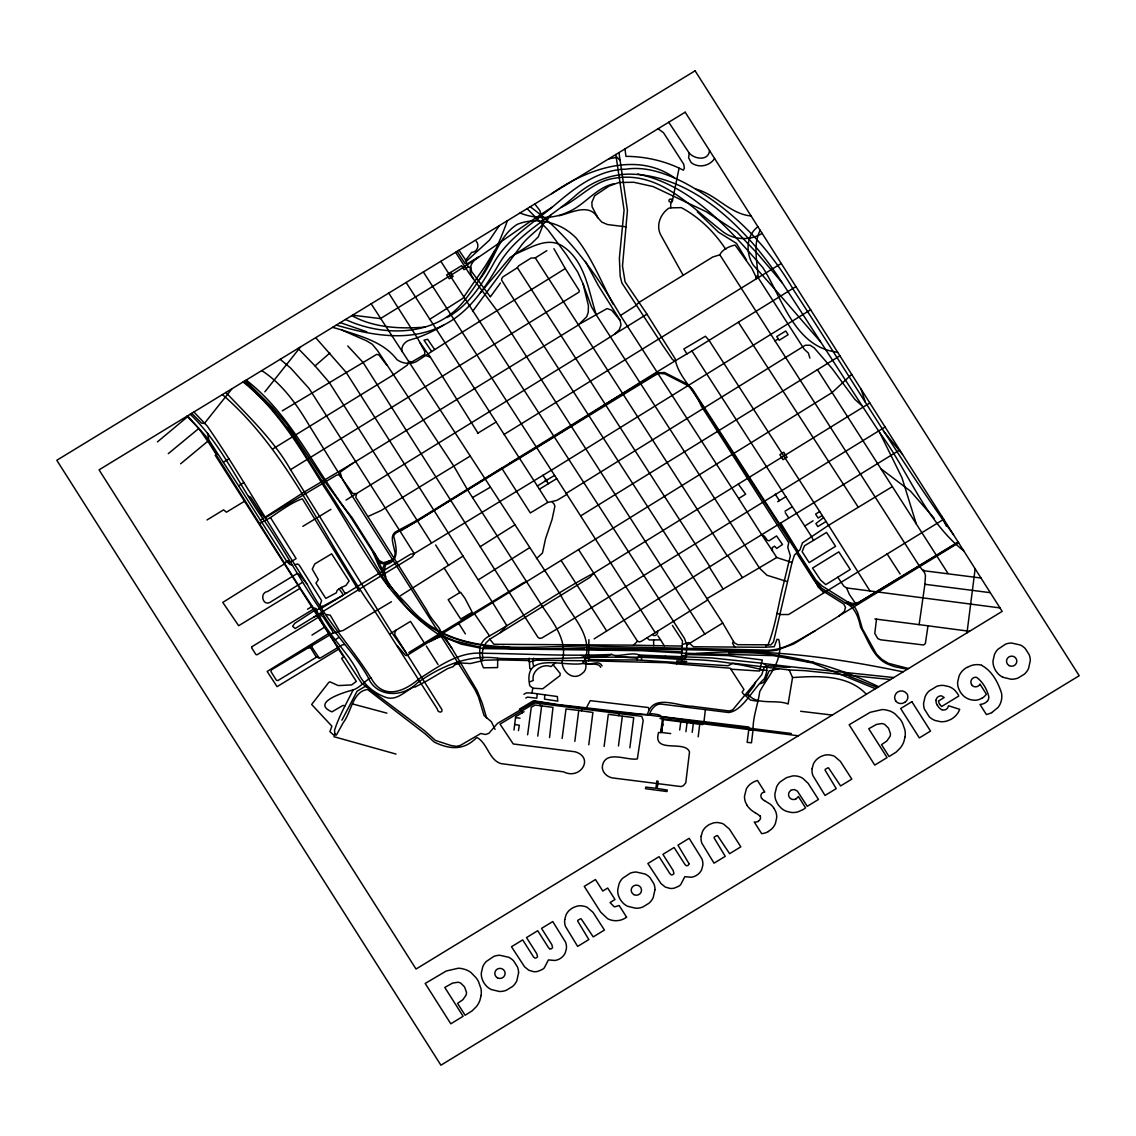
<?xml version="1.0" encoding="UTF-8"?>
<svg xmlns="http://www.w3.org/2000/svg" width="1136" height="1136" viewBox="0 0 1136 1136"><rect width="100%" height="100%" fill="white"/><g stroke="black" fill="none" stroke-linecap="round" stroke-linejoin="round"><path stroke-width="1.5" d="M187.525 415.875L205.928 436.252L216.706 454.116L216.735 455.763L300.103 587.965L313.323 607.831L316.021 608.513C325.634 634.03 348.653 651.07 359.629 675.679C365.238 685.974 375.278 693.713 386.24 697.504C397.046 700.983 405.637 690.674 414.384 686.613L415.066 687.095L427.633 680.45L447.641 668.593L453.023 666.704L454.94 664.617L461.969 663.041L470.332 663.523L484.703 660.215L497.54 659.86L528.155 660.541L529.561 661.89L536.22 660.243L588.505 660.797L588.902 639.639M440.839 261.308L684.468 638.418L686.826 645.078L686.059 657.63L684.298 658.525L666.42 657.389L662.799 658.284C608.342 654.805 553.843 660.357 499.315 658.397C469.509 653.768 441.166 665.966 417.395 682.864C403.223 697.76 376.158 697.958 367.879 676.914C354.219 652.802 333.686 633.916 320.281 609.521C300.387 580.567 284.213 549.483 264.177 520.572L262.87 518.669C238.532 484.106 221.151 443.722 190.195 414.242M809.897 358.124L808.363 353.04L804.274 349.32L758.095 277.596C757.485 262.317 752.614 244.78 760.169 230.267M890.482 679.541L804.473 670.623L789.222 669.97L732.834 663.183L728.062 665.753L641.655 660.215C642.039 647.421 617.757 658.837 611.835 654.407C568.994 656.494 526.11 653.768 483.254 653.271C458.532 651.155 438.439 666.818 418.73 679.044C404.217 691.696 383.925 699.705 371.983 679.598C351.833 647.165 325.336 619.333 307.629 585.097L292.406 560.857C263.609 516.142 237.495 469.736 207.178 425.972L193.901 411.985M899.712 450.026L727.21 555.859L535.283 257.9L531.066 258.057L518.513 265.923L517.391 267.713L502.95 276.872L501.686 278.675L501.615 280.138L514.281 300.089L722.752 623.039L734.296 642.791L737.647 644.68L768.035 644.822C775.817 625.34 778.33 603.685 783.698 583.407L790.358 555.873L787.788 547.41L788.739 542.653C759.317 497.454 730.618 451.716 701.324 406.106C694.678 389.591 677.865 376.414 675.082 358.635L645.773 312.329L625.084 281.87L622.5 266.009L627.427 210.416L618.978 152.735M507.423 220.668C496.915 249.963 482.118 279.527 461.94 303.482C433.739 336.81 382.548 336.725 345.472 319.486M758.436 701.381L750.555 700.088L743.271 693.798L742.106 692.293L743.938 689.438L730.207 668.195L676.758 663.893L676.942 660.854L686.712 661.535M682.537 661.322L681.657 660.641L681.557 655.387L682.466 640.931L672.413 625.439M684.383 664.446L684.554 661.45M874.919 618.964L919.138 624.63L924.903 584.287L925.457 575.654L924.704 572.871L919.464 566.154L719.826 254.819C722.084 249.537 729.738 246.1 735.12 245.064L751.876 268.394L756.235 277.383L755.625 279.243L504.128 434.406L406.12 282.495M544.783 694.806L544.499 699.123L557.762 701.153L557.378 696.538L531.847 693.031L526.408 692.861L523.909 694.295M755.44 682.381L754.148 685.675L747.999 693.741C755.497 706.067 776.2 698.938 788.114 703.993L792.545 677.581L789.222 669.97M649.707 713.749C651.311 709.077 655.571 703.624 660.982 704.079L728.659 712.513C742.83 710.909 753.083 688.402 764.23 678.916C766.402 674.33 769.867 664.106 761.915 663.225L711.647 657.914L638.418 654.975M537.328 693.784L536.788 698.214L527.53 697.121L525.783 698.044M319.94 616.99L318.733 617.842L361.646 683.176L424.637 730.775L435.415 740.416L450.949 745.5L456.487 746.366L460.279 745.429L480.826 733.501L485.441 734.481L488.863 733.345L497.426 723.462L534.942 701.366L557.307 704.874L616.436 712.244L649.409 715.126L698.157 721.758L697.987 723.391L691.043 723.121L702.687 724.583M513.983 730.05L515.659 716.631L524.079 711.718M705.385 709.531L703.894 722.468M549.54 737.562L552.991 707.359L540.154 705.669L535.013 705.058L531.265 707.345L527.629 734.779M497.71 658.355L497.582 667.599L483.453 667.798C478.568 657.048 476.552 642.138 489.545 635.919C524.775 615.897 557.89 591.913 593.745 573.197L869.835 402.982M698.2 736.795L699.733 724.214M685.945 731.698L687.053 722.695L691.043 723.121M574.83 741.368L578.735 710.454L592.893 712.442L588.775 744.804M692.207 732.365L693.329 723.447M537.754 736.114L541.645 705.868M629.855 747.843L633.746 717.597L608.328 714.303L604.111 746.508M562.135 738.499L565.998 708.935L578.735 710.454M618.467 745.94L622.329 716.376M679.711 730.036L680.791 721.857L687.053 722.695M975.157 568.71L966.992 632.851M876.523 619.163L874.777 633.434L877.816 638.617L880.542 639.781L923.682 644.992L925.386 643.416L927.998 625.808L969.548 631.304M670.709 733.586L661.578 732.479L662.7 724.058L660.84 731.556M661.578 732.479L663.339 719.628L680.791 721.857M668.735 122.248L689.211 153.09L688.615 157.748L691.142 162.604C698.413 168.341 709.659 166.211 714.601 158.5M519.337 709.162L533.466 700.756L557.506 704.49L642.607 714.359L650.459 714.601L651.397 713.635C654.393 714.388 662.856 713.905 661.578 718.69L660.016 718.52M518.442 730.647L519.322 725.251L514.764 724.484M936.092 700.145L936.291 699.265A4.729 4.629 -3.5 0 1 938.123 696.794A6.248 6.106 -3.5 0 1 939.16 696.226L940.679 695.857A3.536 3.465 -3.5 0 1 941.772 695.97L944.172 697.547L938.45 701.04A9.642 9.429 -3.5 0 0 939.614 704.178M892.399 486.606L828.57 525.301L802.414 542.866L800.028 549.696L794.405 555.149L792.019 562.505L773.474 641.954L770.776 644.936L768.035 644.822M730.846 669.189L759.473 671.049L762.299 659.973L727.892 655.6L688.771 654.62L685.448 655.415M753.04 728.645C753.196 715.765 758.067 704.178 759.7 691.668C768.405 675.395 783.996 660.201 778.785 639.582L777.038 639.27L774.212 646.725L764.13 647.279L693.429 646.767L688.643 642.536L682.807 644.368M540.154 705.669L540.551 703.653M581.433 710.795L581.817 708.878M709.546 150.534C708.509 161.269 694.607 159.239 689.211 153.09M531.847 693.031L532.869 688.203L529.774 685.732C522.148 649.068 567.276 668.763 585.707 662.856C590.393 666.321 598.544 659.136 602.137 665.966M893.748 677.553L790.344 666.718L786.339 667.471L768.021 665.724L764.13 667.471L761.731 674.756L732.763 709.801L729.397 711.008L692.151 706.251C678.476 706.521 653.725 693.556 647.761 713.451M344.435 644.566L342.319 644.893L320.48 657.943L316.362 657.233L277.951 680.521L276.431 680.308L270.908 671.532L271.646 669.7L332.493 633.363L332.734 631.531L323.362 617.16L320.011 614.406L313.735 617.132L295.175 628.492L292.605 626.291L294.664 623.408L314.345 610.6L322.354 607.76L410.621 554.183L414.2 553.615L551.272 470.261L810.65 309.759M679.072 168.213L672.342 201.143L670.694 203.77L670.737 207.86L668.934 208.115C660.3 213.88 655.6 225.794 660.953 235.308L683.162 275.31L638.773 302.531L635.322 305.996L620.483 315.467C596.514 274.33 569.122 235.294 530.214 206.766M618.722 715.694L619.276 713.635L641.684 716.319L643.189 720.338L637.353 758.919C627.186 760.85 605.658 749.59 602.449 765.735C601.413 771.727 606.766 776.882 612.361 777.904L681.089 786.581L683.503 785.587L685.775 782.818L689.509 751.947C684.923 739.465 652.178 754.46 658.582 732.45L660.698 732.72L662.458 718.676L798.31 735.787M332.621 327.338L341.51 329.894L366.516 340.814L372.239 344.236L377.677 350.811L453.931 466.3L467.322 489.446L542.369 606.326C553.019 622.443 568.369 640.903 562.079 661.692C561.937 671.703 573.297 681.344 582.115 673.534C589.442 668.508 583.336 660.925 586.517 654.435C589.967 631.36 569.775 614.249 560.73 595.023L371.16 303.823M334.85 733.757L333.998 736.71L396.024 754.077M533.721 658.142L532.614 661.436L533.608 666.307M481.721 660.854L482.871 657.971L482.246 653.285L483.269 647.776L485.952 642.976L489.801 639.185L590.053 577.301L593.745 573.197L578.551 549.597L406.929 655.5L405.467 655.358L397.344 645.83M285.179 564.407L285.136 562.448L287.948 560.573L289.368 562.746L296.127 558.585L270.482 517.59C279.768 511.228 292.094 502.24 302.332 498.789L359.217 591.387M586.361 707.856L590.223 700.642L648.329 707.529L649.366 709.659M370.805 677.78C364.301 681.231 360.353 687.507 353.154 689.893C346.523 703.34 339.053 716.078 334.538 730.263L334.85 733.757M619.262 713.621L535.155 702.957L500.025 724.129L513.245 743.966L575.072 751.776C594.639 757.485 580.397 780.389 563.626 771.841L501.019 763.619C489.091 759.998 487.756 743.895 477.489 737.775L476.382 737.86C463.644 750.683 449.501 749.519 434.193 742.049L425.546 734.168L367.553 689.467C352.387 691.554 351.265 712.599 343.299 722.539L336.426 735.035L333.104 734.58L329.894 731.641L331.911 726.188L311.647 704.476L328.815 682.338L329.951 681.841L338.272 685.59L351.592 684.923L356.335 681.415L341.581 658.369L343.683 657.119L215.244 455.295L216.337 454.556L209.166 443.31L198.8 428.485L187.028 416.174M341.908 720.196L357.059 691.256L364.826 686.613L366.545 686.74M765.849 646.526L766.615 645.163M319.997 605.147L321.616 600.603L299.222 565.117L297.774 563.996L294.82 564.691M499.343 225.61L489.431 240.193L466.47 261.181L458.958 250.247M414.2 553.63L412.51 556.626L313.735 617.132M494.941 250.147L485.186 266.136L462.821 298.385L429.436 319.486M756.235 277.383L757.215 275.736M312.471 644.708L311.832 647.037L319.188 658.099M479.917 279.101C493.819 262.16 497.923 236.373 517.221 224.388C531.96 218.254 549.441 220.483 563.286 228.038A61.841 60.535 -3.5 0 1 576.307 238.191C592.083 257.943 601.285 282.268 613.241 304.363M733.544 641.542L732.507 643.203L734.793 647.137M423.742 642.039L410.508 621.406L396.208 630.068L394.916 632.34L394.817 634.797L441.932 709.617C442.997 713.408 437.218 712.584 437.332 709.049L374.127 610.131C322.794 538.762 290.248 453.023 222.4 394.59M402.059 351.493C400.823 345.855 405.268 341.183 410.437 339.806C422.209 336.583 433.199 331.385 443.608 325.095C469.324 312.23 485.37 287.465 499.371 263.396C517.704 233.065 550.804 217.871 576.406 194.838C590.89 182.2 609.492 174.461 628.762 174.12C694.309 174.39 749.064 231.446 782.377 283.034C815.037 332.905 847.172 383.102 879.889 432.944C908.53 471.369 925.229 520.7 963.711 550.818M490.369 296.837L500.451 283.006M500.422 632.567L506.841 625.68L492.797 602.904L346.097 372.31L315.68 337.676M232.014 388.725L204.366 423.487L201.498 423.117L191.7 413.319M300.586 346.892L264.858 391.849M527.132 208.655L547.935 229.841L566.353 254.649L577.841 272.257L583.08 283.901L588.391 305.414L588.292 312.13L586.673 316.745L578.139 325.152L352.629 463.374L340.175 472.164L341.695 477.844L352.728 496.787L474.862 689.495L478.497 696.993L484.05 715.524L491.419 721.772L495.04 729.411M472.562 311.449L521.921 244.638C530.441 233.803 543.178 226.831 550.846 215.016M987.44 701.026L985.977 702.389A11.033 10.792 -3.5 0 1 979.985 704.405L986.389 714.53A28.869 28.258 -3.5 0 0 991.785 712.613M480.5 292.761L510.121 257.503L530.768 244.197L538.237 236.941L542.596 226.178L542.568 219.12L539.756 210.373L534.843 204.026M454.94 664.617L457.41 661.89M450.523 272.484L446.618 275.011L449.274 278.76L453.108 276.446L450.523 272.484L461.67 265.639L463.985 269.686L468.288 266.946L470.858 267.4L471.681 271.66L490.184 296.567M465.433 260.556L471.681 252.348C477.276 252.334 479.861 245.177 476.154 241.215M757.911 226.703C745.841 235.734 745.557 253.484 753.409 265.299C776.257 290.305 798.125 316.305 820.405 341.609M188.604 415.861L157.435 441.89M527.175 581.632L523.838 582.555L443.239 631.502L441.464 634.229L441.79 636.33L461.216 644.14L482.999 648.585L641.769 650.701L684.596 653.228L773.474 655.642L812.595 663.012L875.43 688.714M489.801 639.185L493.876 644.282L633.519 645.149L637.481 641.201L593.73 573.197M346.026 500.067L592.623 348.07L614.462 334.282L619.29 329.724L621.023 324.981L620.114 320.295L598.402 285.69L585.395 261.422M851.702 374.411L832.106 392.545L578.551 549.597M429.55 641.698C452.156 632.496 434.989 627.839 426.738 610.117L355.753 497.298L356.605 493.677L352.614 493.422L342.589 479.321M547.055 481.593L547.325 479.733L545.649 479.435L545.152 481.153L547.055 481.593L548.418 483.709M341.51 329.894C361.418 336.497 383.67 342.021 397.018 359.7C402.542 363.563 409.982 364.713 416.145 361.702C464.922 329.582 515.673 299.719 565.259 268.536L579.374 290.773L578.891 292.208L290.518 469.665C273.804 440.271 248.855 416.742 225.894 392.46M298.086 348.411L315.055 365.92L329.823 353.055M447.044 317.555C468.018 305.967 481.636 285.122 492.939 264.66C506.159 239.582 531.066 224.559 552.266 207.164L553.928 205.772C574.532 188.093 597.721 169.591 626.263 169.15C646.313 166.097 666.406 173.638 684.085 182.569C730.306 207.178 768.007 245.518 794.036 290.745C847.3 371.841 896.957 455.934 953.473 534.701M180.624 463.8L207.803 441.251M168.284 453.633L198.8 428.485M529.674 681.898L533.267 680.492C531.25 671.064 542.383 663.083 550.974 666.591L555.532 662.927M330.903 509.368L302.843 526.351M324.967 626.902L311.974 635.095M908.516 668.536L888.38 663.296L881.976 659.462L876.467 654.095L862.366 628.691L857.666 612.645L855.337 608.101L850.892 603.969L822.137 586.02L815.847 580.013L692.534 389.307L687.166 383.996L664.489 372.494L657.517 372.892L612.048 400.014L420.661 518.087C412.964 522.759 404.885 526.749 397.032 531.123C389.052 534.474 393.368 544.158 394.49 550.264C395.768 553.701 395.158 557.989 391.835 559.934C371.387 566.694 391.508 586.517 398.14 596.343C440.967 657.801 521.31 649.125 586.602 647.761L767.822 651.326L776.612 650.261L793.723 643.97L838.695 616.152L844.417 611.367L845.468 607.334L843.792 604.068L821.03 589.825L818.062 586.9L814.824 580.127L796.35 551.244L691.341 388.824L687.862 385.587L664.901 373.9L659.604 373.375L655.6 374.88L400.113 531.279L309.02 388.427L290.66 368.064L280.209 359.317M312.258 606.397L307.529 609.194M273.038 448.805L393.056 375.036L407.398 365.054L408.747 361.447L412.027 361.844L424.793 354.347L424.722 351.507L418.076 339.153L388.753 293.088M302.503 582.342L269.857 602.435C262.7 606.141 259.349 592.694 267.585 591.501L297.05 573.609L299.251 574.461L306.72 583.62M755.625 279.243L781.256 263.481M594.114 638.872L727.21 555.859M885.1 427.008L556.541 629.202L541.702 638.091L539.572 638.404L537.853 637.197L523.696 615.087L363.066 362.455L347.758 345.969M480.301 546.615L514.878 524.846M536.448 558.628L542.483 553.005L545.521 538.862L552.096 519.351L554.893 506.173L554.127 504.072L551.784 501.572L547.779 502.41L530.327 512.932L501.771 468.231L417.366 521.026L397.643 532.031A7.625 7.469 -3.5 0 0 393.667 536.007C396.279 546.629 399.986 561.184 385.928 564.578C378.189 580.042 402.201 597.55 410.749 608.811C459.711 663.609 541.56 642.664 605.261 646.455L763.69 650.09C783.002 651.78 799.204 639.355 815.194 630.778M259.491 523.625L270.482 517.59M335.219 639.781L338.84 637.438M400.625 595.605L463.133 556.058M207.561 433.256L208.868 440.001L238.645 485.881L243.757 482.63M768.39 831.495L771.798 828.868A16.387 16.046 -3.5 0 0 775.419 823.472L776.697 817.778A15.719 15.393 -3.5 0 0 775.675 811.502L774.141 808.52M228.805 458.916L223.394 462.153M292.605 565.075L289.964 564.507L287.11 561.951L260.456 520.217L304.349 491.959L352.629 463.374M443.239 631.502L408.861 652.504M637.481 641.201L639.454 641.968L641.584 641.187L707.728 599.964M804.757 526.053L813.092 520.785M838.695 616.152L958.642 542.838M478.256 579.871L529.49 547.779M535.283 257.9L546.856 250.63M470.119 456.147L381.014 510.561L367.865 516.568M504.128 434.406L537.385 485.995L545.152 481.153M792.019 562.505L776.712 557.52L706.876 598.686M686.826 645.078L722.752 623.039M943.704 519.294L788.611 614.519L780.475 614.548L776.925 613.27M958.117 542L858.802 602.336L852.838 603.528L847.811 601.981M282.268 410.849L376.683 354.389L378.899 354.872L386.765 365.181M423.345 271.973L566.211 493.365L805.339 345.245L810.224 345.245L814.285 347.957L832.106 368.547L854.84 399.361L862.054 405.793M396.208 630.068L389.747 634.002M620.483 315.467L738.656 498.534L745.642 494.174L738.258 484.021M837.772 577.23L850.253 569.463L838.822 551.869L812.538 568.085L820.519 580.013L825.73 584.642L837.772 577.23L843.778 586.105L846.561 587.923L999.978 607.916M580.297 323.618L607.149 308.552L611.665 310.227L620.114 320.295M614.462 334.282L646.966 314.161M823.586 517.604L815.889 523.597L817.821 526.579L826.099 521.467L869.977 590.947M509.326 463.602C571.209 427.704 630.097 387.007 691.909 350.967L795.938 286.599M580.737 515.858L839.902 355.838M785.004 511.228L792.303 506.727M284.057 564.152L222.784 602.407L238.674 625.709L299.762 588.491M775.008 340.899L778.288 338.869L779.168 340.26L788.143 334.722L785.743 330.988L776.768 336.526L778.288 338.883M328.616 633.59L267.187 671.447L277.056 686.641L338.713 649.167M958.315 542.326L856.033 604.139L849.416 594.497L846.561 587.923M477.432 433.412L496.148 422.024M341.34 587.468L337.193 590.28L336.37 592.779L325.805 598.416L315.964 583.095L318.321 579.63L312.258 569.15L314.786 563.91L331.655 553.814L349.107 581.021L345.912 585.48L341.34 587.468L344.833 593.049L346.693 592.992M320.011 614.406L323.093 613.767M537.385 485.995L539.401 489.204L556.711 478.639M459.768 592.623L448.18 599.68L460.691 619.035L472.207 612.233L464.979 598.345L460.591 592.31L459.768 592.623L444.162 568.071M777.677 501.686L785.842 496.702L811.26 536.135L813.447 540.409L804.515 545.734L802.13 551.698L809.159 562.59L835.556 546.302L826.554 532.415L813.447 540.409M822.251 515.531L819.709 511.583L815.605 514.083L818.133 518.044L822.251 515.517L826.099 521.467M207.022 519.947L223.579 509.865L226.447 512.194L244.382 501.345M655.245 632.709L566.892 494.43L556.981 500.323L551.784 501.572M683.162 275.31L712.741 257.006L719.812 254.833M547.325 479.733L554.609 475.416M472.562 497.568L490.326 487.216M391.437 601.725L343.115 630.466L332.493 633.363M982.299 698.015L979.502 699.364A13.802 13.504 -3.5 0 1 974.347 700.216L971.237 699.833A17.864 17.48 -3.5 0 1 968.909 699.137A16.415 16.06 -3.5 0 1 962.959 695.331L961.354 693.485A21.087 20.647 -3.5 0 1 959.92 691.299L958.457 688.075A16.642 16.287 -3.5 0 1 957.648 682.182L959.04 676.133A17.608 17.239 -3.5 0 1 962.945 670.354L965.046 668.593A22.067 21.598 -3.5 0 1 967.063 667.272M991.771 712.57L997.962 707.529A17.154 16.799 -3.5 0 0 1000.717 702.659L1001.27 700.841A19.596 19.184 -3.5 0 0 1001.512 693.13C998.118 682.409 991.941 670.737 981.646 665.398M552.266 207.164C517.633 228.918 485.044 254.251 450.083 275.707L380.418 318.605L352.543 315.183M762.142 233.377C749.987 241.059 732.961 240.193 721.885 230.906C690.404 206.525 658.837 170.414 614.42 178.281C593.191 181.135 579.175 199.041 560.829 207.519M859.015 603.401L851.29 605.346L845.07 602.733L821.726 588.32L814.824 580.127M782.377 283.034L758.181 254.393L736.639 231.687L706.166 211.679L653.172 186.588L633.817 182.271L618.893 182.498L609.123 186.048L594.696 195.704L591.856 202.307L592.083 206.766L597.763 217.629L601.796 222.102L607.59 224.573L626.192 226.859M551.684 193.674C585.906 169.392 636.685 150.705 674.614 177.926M390.756 561.582L384.55 563.925L381.043 563.3L379.14 561.766L350.058 516.156L323.774 480.088L287.195 424.651L272.526 407.384L245.348 380.588M587.994 656.636C572.516 669.771 598.232 659.633 600.646 667.357M611.835 654.407L607.575 655.728L588.604 656.494M243.118 381.952C278.135 409.94 300.728 449.089 323.945 486.577C358.323 538.109 384.962 599.169 438.368 634.371L440.654 633.902L442.216 635.024L451.801 648.088L477.177 690.787L482.289 703.298L486.733 718.35M390.088 560.914L383.272 562.703L379.14 560.474L352.132 517.675C315.68 472.562 293.031 416.344 246.157 380.091M443.608 325.095C409.571 342.802 371.145 335.29 336.299 325.095M520.061 212.972C534.871 219.106 553.047 219.078 567.631 212.219C584.614 205.346 595.562 187.88 613.809 183.734M514.367 254.308C529.163 249.096 545.777 236.373 561.78 245.603C585.423 260.527 588.349 290.759 596.315 314.956L759.586 568.213L766.97 575.256L787.376 581.618M665.852 656.409L662.132 657.119L639.781 656.338L637.736 657.403L637.296 660.002L590.862 659.732L586.701 657.943M745.074 694.934L746.835 694.621L748.78 695.985M778.827 668.806L769.058 670.893L765.337 679.995L763.165 682.651L760.353 683.702M608.697 158.884L617.175 157.293L620.157 160.559M435.258 638.602L441.79 636.33L438.368 634.371M670.737 207.86L681.316 207.632C699.421 217.345 714.558 232.198 725.762 249.352M681.884 655.77L686.329 655.316M792.545 677.581C817.565 675.849 847.939 674.457 866.356 694.266M695.956 653.569C764.485 647.719 832.901 657.46 900.11 671.248L903.276 671.731M558.94 215.741C571.351 213.071 588.945 202.563 597.763 217.629M751.095 215.968C729.937 214.122 716.149 194.355 695.914 189.144M584.486 649.238L521.154 648.954L483.482 647.279M442.87 633.916L440.782 633.377L436.167 628.478M646.98 637.85L649.295 639.951L660.541 639.838L664.319 645.83L682.367 646.057M588.831 649.224L647.463 650.218L682.012 651.965M633.519 645.149L664.319 645.83M728.716 652.973C780.872 650.431 831.992 664.304 878.71 686.726M588.505 660.797L666.534 662.728L676.758 663.893M641.655 660.215L637.296 660.002L636.714 658.17L615.613 656.636M532.869 688.203L542.724 688.799L559.991 675.622L560.19 673.478L553.147 664.844M353.168 689.907C346.082 691.639 309.773 702.375 331.939 711.874L342.916 705.456L345.074 705.797M662.799 658.284L680.862 659.42C708.58 659.15 736.824 663.14 763.094 669.999L766.772 670.453M424.949 327.097C400.298 328.986 374.099 327.977 351.819 315.623M980.993 578.025L925.045 570.883L922.46 569.676M308.041 647.449L310.838 648.187L316.362 657.233M515.545 717.682L520.032 718.165M832.262 715.069L800.61 711.278M763.633 663.552L790.344 666.718M760.524 669.686L763.094 669.999M426.199 355.696L430.388 357.158L477.958 433.086M698.157 721.758L791.323 733.487M804.487 661.053L813.49 662.189M990.294 592.68L924.903 584.287M919.138 624.63L927.998 625.808M661.805 716.589L748.709 727.012L749.462 728.19M480.088 647.264L454.982 640.917L444.574 636.827L440.839 631.857M502.794 646.37L509.681 647.534M320.75 606.312L323.348 606.042L342.731 595.505L342.532 593.645L339.082 588.86M907.366 669.246L896.446 667.102A34.194 33.469 -3.5 0 1 889.786 664.915C873.272 659.32 868.756 640.619 860.591 627.242C858.489 617.459 855.181 607.064 845.07 602.733M837.615 352.231C794.518 347.332 782.42 298.328 762.895 267.642C728.872 228.762 690.773 184.785 637.665 174.049M248.528 496.176L250.673 497.256L262.43 515.517L265.739 517.491L336.852 475.004L338.883 474.891L341.695 477.844L309.588 426.043C297.121 405.027 282.651 384.039 261.72 370.592M581.05 655.444L583.833 656.31L585.395 658.837M352.543 703.951L386.893 713.152M942.071 709.659L942.951 709.901A4.501 4.402 -3.5 0 0 945.72 709.546L946.231 709.262A4.587 4.501 -3.5 0 0 947.779 707.643L948.517 705.754L959.707 709.333L958.713 711.534A18.829 18.432 -3.5 0 1 951.869 718.804A22.024 21.556 -3.5 0 1 950.179 719.727L946.757 721.062A17.523 17.154 -3.5 0 1 940.565 721.687L935.212 720.522A17.026 16.657 -3.5 0 1 929.291 716.816L924.448 709.162A17.054 16.699 -3.5 0 1 923.611 703.17L925.002 696.993A17.793 17.409 -3.5 0 1 928.95 691.114L936.831 686.3A17.154 16.799 -3.5 0 1 943.775 685.448L949.043 686.641A16.983 16.614 -3.5 0 1 954.879 690.333L957.705 693.84A12.51 12.255 -3.5 0 1 958.315 695.005L958.784 696.041L941.687 706.478A9.301 9.102 -3.5 0 1 939.586 704.192M340.317 322.638L366.8 331.783M325.989 614.505L330.221 615.144L339.607 631.233M877.39 687.521L849.6 676.417L843.622 672.753M1002.96 677.283L1010.997 679.229A17.707 17.324 -3.5 0 0 1018.026 678.036L1024.345 674.188A17.665 17.296 -3.5 0 0 1028.534 668.536L1030.295 660.641A17.054 16.685 -3.5 0 0 1029.159 654.691L1025.311 648.628A17.097 16.742 -3.5 0 0 1020.426 645.035L1011.58 643.033A17.125 16.756 -3.5 0 0 1005.559 644.155L997.877 649.323A18.048 17.665 -3.5 0 0 994.469 654.563L993.034 660.726A16.827 16.472 -3.5 0 0 993.83 666.718L994.88 669.203A20.846 20.405 -3.5 0 0 996.315 671.589L998.033 673.676A17.026 16.671 -3.5 0 0 1002.96 677.283M658.042 128.766L663.509 132.713L683.73 164.223L684.355 168.242L683.375 170.187C665.71 161.085 645.802 156.47 625.936 156.356L624.985 148.944M531.037 669.147L529.788 668.536L529.149 658.142M764.514 800.624L769.924 803.961A18.63 18.233 -3.5 0 1 774.17 808.505M755.071 812.723L755.767 813.12A52.526 51.404 -3.5 0 1 757.002 813.816L759.913 815.96M738.656 498.534L761.645 534.644L764.457 536.263L767.368 540.324L769.129 540.779L776.555 535.936L782.505 544.471L776.683 548.447L774.525 546.175L772.281 547.538L772.423 550.761L776.712 557.52M549.625 948.674L549.057 948.219A10.664 10.437 -3.5 0 1 547.751 946.487L537.726 930.725L526.508 937.569L536.76 953.729L537.513 956.555A1.775 1.732 -3.5 0 1 537.186 957.208L536.078 957.989A1.676 1.633 -3.5 0 1 534.573 957.889M675.025 361.362L672.342 359.359L662.572 345.131L621.875 282.935L620.171 276.02L619.39 258.057L624.076 210.103L615.811 154.539M881.025 468.827L910.532 491.178L934.119 518.229M243.956 381.44L267.855 404.061L288.97 429.735L363.719 545.791L389.094 587.482M697.319 211.807L718.463 232.17L736.398 243.331L746.551 260.045M419.667 342.163L430.388 357.158M315.055 365.92L329.156 382.292L431.353 542.738M406.333 653.214L391.906 632.738L290.518 469.651M652.462 634.442C654.237 637.466 658.738 634.2 657.488 631.289M704.902 634.186L497 310.653L469.125 273.293L455.579 252.306M883.396 430.942L902.524 454.457M823.614 592.708L814.114 580.51L796.521 552.849M434.463 349.292L427.633 339.281L424.012 340.161L431.382 351.166M858.39 507.437L738.372 322.226M474.678 614.022L489.545 635.919M742.262 577.329L727.764 555.532M761.518 798.182L762.654 799.403A12.837 12.567 -3.5 0 0 764.514 800.61M900.138 574.063L886.918 553.601M761.645 534.644L772.423 550.761M664.475 496.375L709.844 566.58M444.574 636.827L451.801 648.088M947.807 573.14L817.38 369.598M657.914 635.848L660.541 639.838M788.611 517.803L785.274 512.648M384.65 575.782L379.168 566.722L373.034 552.366M819.709 511.583L709.049 340.374L705.413 336.242L683.829 348.965L687.024 353.992M775.15 494.075L779.381 500.635M517.391 267.713L664.461 496.375M542.937 475.231L545.649 479.435M561.07 560.417L606.553 630.736M691.909 350.967L785.842 496.702M260.456 520.217L238.645 485.881M457.112 251.368L465.149 263.666L467.578 263.609L478.441 257.148C470.134 262.175 467.35 271.021 473.527 278.632M465.916 261.45L468.288 266.946M566.211 493.365L566.892 494.43M539.401 489.204L547.779 502.41M435.613 544.968L448.578 565.373M400.113 531.279L414.2 553.615M426.327 646.072L438.042 664.532M780.588 522.816L798.338 551.67M458.916 623.664L465.377 633.902M709.262 566.921L722.993 588.846M565.259 268.536L553.914 248.67M521.325 711.207L522.304 712.812M747.076 805.296L745.571 802.385A15.989 15.648 -3.5 0 1 744.506 796.222L746.281 789.122A15.123 14.811 -3.5 0 1 750.143 784.252L752.131 782.846A22.819 22.337 -3.5 0 1 757.456 780.446L764.812 792.033A8.137 7.966 -3.5 0 0 762.384 792.814A3.99 3.905 -3.5 0 0 761.603 798.125M596.315 314.956L591.402 306.649L583.08 283.901M385.729 576.506L374.056 552.423M937.37 705.385L936.987 704.718A8.236 8.066 -3.5 0 1 936.036 700.145M879.875 432.944L901.97 477.716L916.312 524.023M941.446 515.758L946.316 526.096M861.031 389.108L865.362 402.13M653.64 640.079L653.64 645.66M982.313 698.044A15.393 15.066 -3.5 0 0 986.36 694.195L979.97 684.099A5.041 4.942 -3.5 0 1 978.295 686.002A4.828 4.729 -3.5 0 1 971.493 684.667M967.247 667.528A17.58 17.21 -3.5 0 1 981.703 665.199M987.454 701.04A6.461 6.333 -3.5 0 0 988.817 696.865C987.198 689.509 982.754 681.827 976.69 677.439A3.465 3.394 -3.5 0 0 975.384 677.269L974.021 677.581A6.177 6.049 -3.5 0 0 972.87 678.192A4.856 4.757 -3.5 0 0 971.635 684.582M941.985 709.815A9.855 9.642 -3.5 0 1 937.498 705.328M905.179 702.091A6.376 6.248 -3.5 0 0 907.238 694.238A7.767 7.597 -3.5 0 0 906.798 693.698A6.617 6.475 -3.5 0 0 894.841 696.084A6.291 6.163 -3.5 0 0 895.395 700.273A7.767 7.597 -3.5 0 0 895.977 701.097M905.151 702.048A8.832 8.648 -3.5 0 1 903.958 702.772A6.404 6.262 -3.5 0 1 895.85 701.196M795.995 798.707A7.185 7.043 -3.5 0 0 798.352 796.45L805.58 807.852L804.174 808.875A23.544 23.047 -3.5 0 1 803.152 809.542L798.012 811.842A17.48 17.111 -3.5 0 1 790.926 812.396L786.495 811.317A16.969 16.614 -3.5 0 1 781.241 808.165L778.785 805.509A22.081 21.612 -3.5 0 1 777.209 803.152L775.732 799.886A17.097 16.728 -3.5 0 1 774.894 793.922L776.584 786.95A17.381 17.012 -3.5 0 1 780.091 781.951L786.453 777.677L792.672 775.931A15.89 15.549 -3.5 0 1 802.698 778.245L808.122 783.329L818.46 799.46L807.256 806.304L797.415 791.167L794.561 789.563L791.551 789.96A6.106 5.978 -3.5 0 0 790.826 790.372M790.869 790.429A5.126 5.013 -3.5 0 0 789.25 797.131A4.956 4.856 -3.5 0 0 796.095 798.835M768.419 831.524A15.592 15.265 -3.5 0 1 761.66 833.639L754.276 822.024A10.437 10.224 -3.5 0 0 756.022 822.038L757.442 821.754A3.749 3.678 -3.5 0 0 758.195 821.413M760.169 815.861A4.189 4.104 -3.5 0 1 758.124 821.271M755.099 812.666A23.288 22.805 -3.5 0 1 746.991 805.339M533.991 957.407A11.104 10.877 -3.5 0 1 532.713 955.66L522.688 939.898L511.484 946.742L524.591 966.821L528.893 970.286L533.579 971.649A12.51 12.255 -3.5 0 0 537.939 971.337L542.213 969.505A11.204 10.962 -3.5 0 0 544.286 967.886L548.432 959.906L554.666 960.46A12.879 12.61 -3.5 0 0 559.452 958.969A14.64 14.328 -3.5 0 0 561.241 957.818L561.766 957.407A12.709 12.439 -3.5 0 0 565.316 952.706L566.381 948.716A13.873 13.589 -3.5 0 0 565.515 942.099L552.749 921.552L541.545 928.396L551.798 944.556L552.55 947.367A1.747 1.704 -3.5 0 1 552.252 948.035L551.4 948.688A1.832 1.789 -3.5 0 1 549.611 948.73M518.584 972.87L516.823 980.78A17.665 17.296 -3.5 0 1 512.634 986.431L506.315 990.28A17.707 17.324 -3.5 0 1 499.286 991.472L491.249 989.527A17.026 16.671 -3.5 0 1 486.322 985.92L484.603 983.833A20.846 20.405 -3.5 0 1 483.169 981.433L482.133 978.962A16.827 16.472 -3.5 0 1 481.323 972.97L482.757 966.793A18.048 17.665 -3.5 0 1 486.165 961.567L493.848 956.398A17.125 16.756 -3.5 0 1 499.883 955.277L508.715 957.279A17.097 16.742 -3.5 0 1 513.6 960.871L517.448 966.935A17.054 16.685 -3.5 0 1 518.584 972.87M654.989 889.644L653.214 897.554A17.665 17.296 -3.5 0 1 649.039 903.191L642.72 907.053A17.707 17.324 -3.5 0 1 635.691 908.232L627.654 906.287A17.026 16.671 -3.5 0 1 622.713 902.694L621.009 900.592A20.846 20.405 -3.5 0 1 619.574 898.207L618.524 895.736A16.827 16.472 -3.5 0 1 617.728 889.729L619.163 883.567A18.048 17.665 -3.5 0 1 622.556 878.327L630.253 873.172A17.125 16.756 -3.5 0 1 636.274 872.036L645.12 874.038A17.097 16.742 -3.5 0 1 650.005 877.631L653.853 883.709A17.054 16.685 -3.5 0 1 654.989 889.644M688.998 863.63L688.956 864.141A1.747 1.704 -3.5 0 1 688.643 864.794L687.805 865.462A1.832 1.789 -3.5 0 1 686.002 865.504L685.448 864.979A10.664 10.437 -3.5 0 1 684.156 863.246L674.117 847.499L662.913 854.343L673.165 870.488L673.904 873.328A1.775 1.732 -3.5 0 1 673.591 873.982L672.611 874.706A1.676 1.633 -3.5 0 1 670.964 874.649L670.41 874.166A11.104 10.877 -3.5 0 1 669.118 872.42L659.093 856.672L647.875 863.516L660.996 883.595L665.298 887.06L669.984 888.409A12.51 12.255 -3.5 0 0 674.344 888.096L678.618 886.279A11.204 10.962 -3.5 0 0 680.677 884.646L684.838 876.68L691.057 877.233A12.879 12.61 -3.5 0 0 695.843 875.742A14.64 14.328 -3.5 0 0 697.632 874.592L698.171 874.166A12.709 12.439 -3.5 0 0 701.721 869.48L702.772 865.476A13.873 13.589 -3.5 0 0 701.906 858.859L689.154 838.325L677.951 845.17L688.998 863.63M564.734 919.592L564.663 920.359A15.521 15.194 -3.5 0 0 565.458 926.394L577.642 946.402L588.846 939.571L577.684 921.097A1.931 1.889 -3.5 0 1 577.968 920.203L580.524 918.797A1.931 1.889 -3.5 0 1 581.234 918.939L593.219 936.902L604.423 930.057L593.035 912.35L587.198 907.337A13.021 12.752 -3.5 0 0 585.267 906.542L581.902 905.832A14.314 14.015 -3.5 0 0 576.932 906.216L573.666 907.408A19.525 19.099 -3.5 0 0 571.365 908.743L569.491 910.192A14.64 14.328 -3.5 0 0 565.969 915.062L564.734 919.592M701.139 836.352L701.054 837.133A15.521 15.194 -3.5 0 0 701.849 843.168L714.033 863.175L725.251 856.345L714.09 837.871A1.931 1.889 -3.5 0 1 714.374 836.976L716.93 835.556A1.931 1.889 -3.5 0 1 717.625 835.713L729.624 853.676L740.828 846.831L729.426 829.11L723.604 824.111A13.021 12.752 -3.5 0 0 721.658 823.302L718.293 822.606A14.314 14.015 -3.5 0 0 713.323 822.975L710.071 824.182A19.525 19.099 -3.5 0 0 707.756 825.517L705.896 826.965A14.64 14.328 -3.5 0 0 702.375 831.822L701.139 836.352M812.112 768.632L812.041 769.413A15.521 15.194 -3.5 0 0 812.836 775.448L825.02 795.456L836.224 788.625L825.077 770.151A1.931 1.889 -3.5 0 1 825.347 769.257L827.903 767.837A1.931 1.889 -3.5 0 1 828.613 767.993L840.597 785.956L851.801 779.111L840.413 761.404L834.591 756.391A13.021 12.752 -3.5 0 0 832.645 755.582L829.28 754.886A14.314 14.015 -3.5 0 0 824.31 755.255L821.044 756.462A19.525 19.099 -3.5 0 0 818.744 757.797L816.869 759.246A14.64 14.328 -3.5 0 0 813.348 764.102L812.112 768.632M753.012 730.164L751.492 742.788L747.147 742.362L748.794 729.539L753.012 730.164M672.413 200.603L671.092 202.322L669.175 201.526A1.747 1.704 -3.5 0 1 669.729 199.254L671.248 199.07A1.747 1.718 -3.5 0 1 672.413 200.603M656.878 781.213L655.87 788.256L645.83 787.092L645.433 788.696L667.002 791.536L667.272 790.06L657.091 788.455L658.213 781.383L656.878 781.213M481.096 995.562L479.946 1000.234A23.174 22.692 -3.5 0 1 476.524 1006.468L472.122 1010.87L465.093 1015.243L457.552 1003.372L462.92 999.666L466.072 995.108A8.08 7.909 -3.5 0 0 466.442 992.168L464.525 986.886L460.733 983.137A7.654 7.498 -3.5 0 0 457.978 982.257L452.568 983.094L444.787 987.44L463.105 1016.294L450.807 1023.806L425.191 983.449L446.249 971.01L458.234 968.255A21.257 20.803 -3.5 0 1 461.784 968.596L465.49 969.576A20.973 20.533 -3.5 0 1 470.957 972.487L476.367 978.124A32.333 31.652 -3.5 0 1 478.483 981.575L480.94 988.533A22.692 22.209 -3.5 0 1 481.096 995.562M905.065 736.866L903.901 741.538A23.174 22.692 -3.5 0 1 900.479 747.772L896.091 752.174L889.062 756.548L881.522 744.676L886.889 740.97L890.042 736.412A8.08 7.909 -3.5 0 0 890.411 733.473L888.494 728.19L884.703 724.441A7.654 7.498 -3.5 0 0 881.934 723.561L876.523 724.399L868.742 728.744L887.074 757.598L874.763 765.096L849.146 724.754L870.219 712.3L882.189 709.56A21.257 20.803 -3.5 0 1 885.739 709.901L889.46 710.866A20.973 20.533 -3.5 0 1 894.927 713.791L900.337 719.415A32.333 31.652 -3.5 0 1 902.438 722.879L904.895 729.837A22.692 22.209 -3.5 0 1 905.065 736.866M252.022 646.654L251.624 647.761L255.941 654.549L257.048 654.79L319.33 616.706L314.175 608.697L252.022 646.654M626.561 917.135L625.936 917.632A7.966 7.81 -3.5 0 1 625.354 918.044A17.636 17.267 -3.5 0 1 608.669 919.209A14.867 14.555 -3.5 0 1 607.433 918.555L600.674 912.123L584.273 886.378L595.477 879.548L602.776 891.036L607.703 888.025L614.988 899.513L610.075 902.524L614.008 906.599A3.238 3.167 -3.5 0 0 614.761 906.812L619.177 905.52L626.561 917.135M786.865 457.212L783.031 459.682L779.878 454.67L783.755 452.213L786.865 457.212M695.09 70.801L56.8 460.279L440.91 1065.199L1079.2 675.721L695.09 70.801M685.193 112.194L99.059 469.85L416.032 969.036L1002.179 611.381L685.193 112.194M911.867 701.693L900.663 708.523L919.322 737.917L930.526 731.073L911.867 701.693M1009.166 665.611A5.183 5.069 -3.5 0 0 1016.848 661.067A5.183 5.069 -3.5 0 0 1009.009 656.835A5.183 5.069 -3.5 0 0 1009.166 665.611M633.86 894.614A5.183 5.069 -3.5 0 0 641.542 890.07A5.183 5.069 -3.5 0 0 633.689 885.839A5.183 5.069 -3.5 0 0 633.86 894.614M497.454 977.84A5.183 5.069 -3.5 0 0 505.137 973.296A5.183 5.069 -3.5 0 0 497.298 969.065A5.183 5.069 -3.5 0 0 497.454 977.84"/></g></svg>
